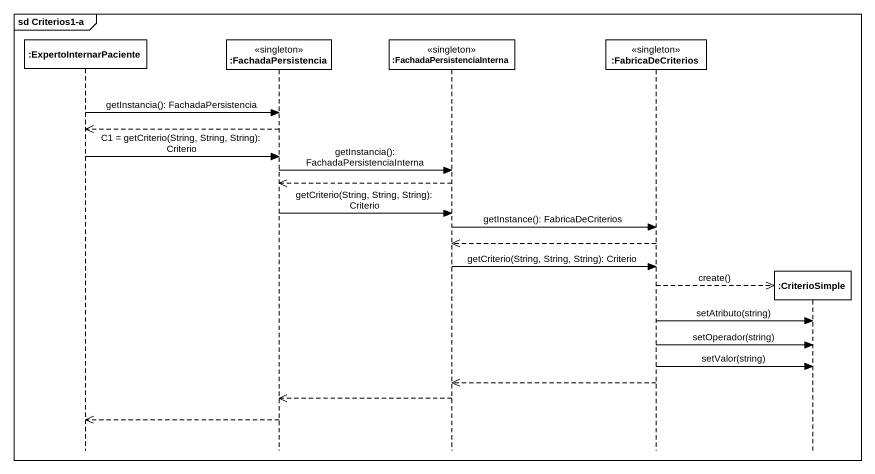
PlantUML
@startuml
mainframe sd Criterios1-a
hide footbox
participant ":ExpertoInternarPaciente" as ExpertoInternarPaciente
participant ":FachadaPersistencia" as FachadaPersistencia <<singleton>>
participant ":FachadaPersistenciaInterna" as FachadaPersistenciaInterna <<singleton>>
participant ":FabricaDeCriterios" as FabricaDeCriterios <<singleton>>
participant ":CriterioSimple" as CriterioSimple

ExpertoInternarPaciente -> FachadaPersistencia : getInstancia(): FachadaPersistencia
FachadaPersistencia -->> ExpertoInternarPaciente
ExpertoInternarPaciente -> FachadaPersistencia : C1 = getCriterio(String, String, String): Criterio
FachadaPersistencia -> FachadaPersistenciaInterna : getInstancia(): FachadaPersistenciaInterna
FachadaPersistenciaInterna -->> FachadaPersistencia
FachadaPersistencia -> FachadaPersistenciaInterna : getCriterio(String, String, String): Criterio
FachadaPersistenciaInterna -> FabricaDeCriterios : getInstance(): FabricaDeCriterios
FabricaDeCriterios -->> FachadaPersistenciaInterna
FachadaPersistenciaInterna -> FabricaDeCriterios : getCriterio(String, String, String): Criterio
FabricaDeCriterios -->> CriterioSimple ** : create()
FabricaDeCriterios -> CriterioSimple : setAtributo(string)
FabricaDeCriterios -> CriterioSimple : setOperador(string)
FabricaDeCriterios -> CriterioSimple : setValor(string)
FabricaDeCriterios -->> FachadaPersistenciaInterna
FachadaPersistenciaInterna -->> FachadaPersistencia
FachadaPersistencia -->> ExpertoInternarPaciente
@enduml
